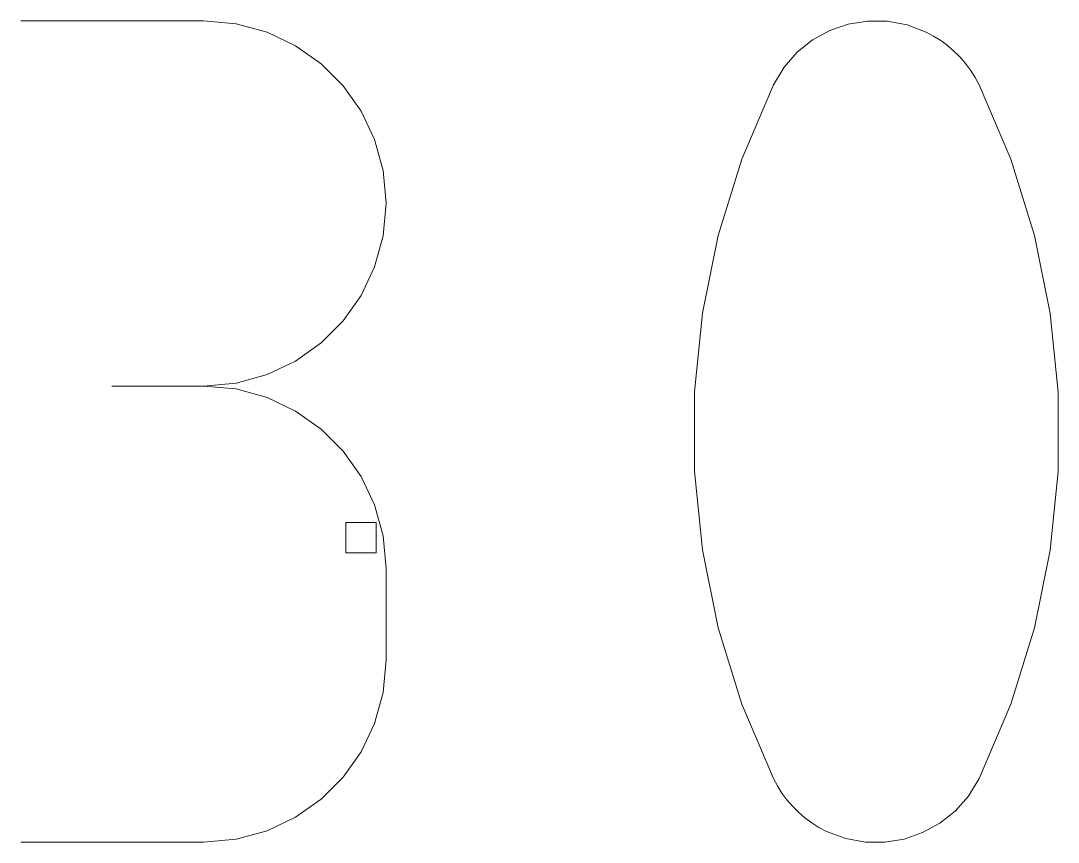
# Model space of a CAD drawing. Header units: centimetres. Extents: x -214 to 137, y -175 to 4.
# Drawn here: x 1.443 to 3.389, y -120.647 to -119.105 of the extents above; entities that cross this region are included whole.
import ezdxf

# ---------------------------------------------------------------- set-up
doc = ezdxf.new("R2010")
doc.units = ezdxf.units.CM
doc.header["$MEASUREMENT"] = 0
doc.layers.add('layer 1', color=7, linetype='Continuous')

msp = doc.modelspace()

# ---------------------------------------------------------------- linework, layer by layer
at = {"layer": 'layer 1', "color": 1, "lineweight": 9}
for points in [[(1.7853, -119.1053), (1.7853, -119.1053), (1.44255, -119.1053), (1.44255, -119.1053)], [(1.7853, -119.1053), (1.7853, -119.1053), (1.44255, -119.1053), (1.44255, -119.1053)], [(1.7853, -119.1053), (1.7853, -119.1053), (1.44255, -119.1053), (1.44255, -119.1053)], [(1.7853, -119.1053), (1.7853, -119.1053), (1.44255, -119.1053), (1.44255, -119.1053)], [(1.7853, -119.1053), (1.7853, -119.1053), (1.44255, -119.1053), (1.44255, -119.1053)], [(1.84694, -119.11083), (1.84694, -119.11083), (1.7853, -119.1053), (1.7853, -119.1053)], [(1.84694, -119.11083), (1.84694, -119.11083), (1.7853, -119.1053), (1.7853, -119.1053)], [(1.84694, -119.11083), (1.84694, -119.11083), (1.7853, -119.1053), (1.7853, -119.1053)], [(1.84694, -119.11083), (1.84694, -119.11083), (1.7853, -119.1053), (1.7853, -119.1053)], [(1.84694, -119.11083), (1.84694, -119.11083), (1.7853, -119.1053), (1.7853, -119.1053)], [(3.03157, -119.10586), (3.03157, -119.10586), (2.99533, -119.11177), (2.99533, -119.11177)], [(3.03157, -119.10586), (3.03157, -119.10586), (2.99533, -119.11177), (2.99533, -119.11177)], [(3.03157, -119.10586), (3.03157, -119.10586), (2.99533, -119.11177), (2.99533, -119.11177)], [(3.03157, -119.10586), (3.03157, -119.10586), (2.99533, -119.11177), (2.99533, -119.11177)], [(3.03157, -119.10586), (3.03157, -119.10586), (2.99533, -119.11177), (2.99533, -119.11177)], [(3.0686, -119.10621), (3.0686, -119.10621), (3.03157, -119.10586), (3.03157, -119.10586)], [(3.0686, -119.10621), (3.0686, -119.10621), (3.03157, -119.10586), (3.03157, -119.10586)], [(3.0686, -119.10621), (3.0686, -119.10621), (3.03157, -119.10586), (3.03157, -119.10586)], [(3.0686, -119.10621), (3.0686, -119.10621), (3.03157, -119.10586), (3.03157, -119.10586)], [(3.0686, -119.10621), (3.0686, -119.10621), (3.03157, -119.10586), (3.03157, -119.10586)], [(3.1056, -119.1131), (3.1056, -119.1131), (3.0686, -119.10621), (3.0686, -119.10621)], [(3.1056, -119.1131), (3.1056, -119.1131), (3.0686, -119.10621), (3.0686, -119.10621)], [(3.1056, -119.1131), (3.1056, -119.1131), (3.0686, -119.10621), (3.0686, -119.10621)], [(3.1056, -119.1131), (3.1056, -119.1131), (3.0686, -119.10621), (3.0686, -119.10621)], [(3.1056, -119.1131), (3.1056, -119.1131), (3.0686, -119.10621), (3.0686, -119.10621)], [(1.90494, -119.12678), (1.90494, -119.12678), (1.84694, -119.11083), (1.84694, -119.11083)], [(1.90494, -119.12678), (1.90494, -119.12678), (1.84694, -119.11083), (1.84694, -119.11083)], [(1.90494, -119.12678), (1.90494, -119.12678), (1.84694, -119.11083), (1.84694, -119.11083)], [(1.90494, -119.12678), (1.90494, -119.12678), (1.84694, -119.11083), (1.84694, -119.11083)], [(1.90494, -119.12678), (1.90494, -119.12678), (1.84694, -119.11083), (1.84694, -119.11083)], [(1.95834, -119.15216), (1.95834, -119.15216), (1.90494, -119.12678), (1.90494, -119.12678)], [(1.95834, -119.15216), (1.95834, -119.15216), (1.90494, -119.12678), (1.90494, -119.12678)], [(1.95834, -119.15216), (1.95834, -119.15216), (1.90494, -119.12678), (1.90494, -119.12678)], [(1.95834, -119.15216), (1.95834, -119.15216), (1.90494, -119.12678), (1.90494, -119.12678)], [(1.95834, -119.15216), (1.95834, -119.15216), (1.90494, -119.12678), (1.90494, -119.12678)], [(2.96071, -119.12367), (2.96071, -119.12367), (2.92854, -119.14129), (2.92854, -119.14129)], [(2.96071, -119.12367), (2.96071, -119.12367), (2.92854, -119.14129), (2.92854, -119.14129)], [(2.96071, -119.12367), (2.96071, -119.12367), (2.92854, -119.14129), (2.92854, -119.14129)], [(2.96071, -119.12367), (2.96071, -119.12367), (2.92854, -119.14129), (2.92854, -119.14129)], [(2.96071, -119.12367), (2.96071, -119.12367), (2.92854, -119.14129), (2.92854, -119.14129)], [(2.99533, -119.11177), (2.99533, -119.11177), (2.96071, -119.12367), (2.96071, -119.12367)], [(2.99533, -119.11177), (2.99533, -119.11177), (2.96071, -119.12367), (2.96071, -119.12367)], [(2.99533, -119.11177), (2.99533, -119.11177), (2.96071, -119.12367), (2.96071, -119.12367)], [(2.99533, -119.11177), (2.99533, -119.11177), (2.96071, -119.12367), (2.96071, -119.12367)], [(2.99533, -119.11177), (2.99533, -119.11177), (2.96071, -119.12367), (2.96071, -119.12367)], [(3.14176, -119.1268), (3.14176, -119.1268), (3.1056, -119.1131), (3.1056, -119.1131)], [(3.14176, -119.1268), (3.14176, -119.1268), (3.1056, -119.1131), (3.1056, -119.1131)], [(3.14176, -119.1268), (3.14176, -119.1268), (3.1056, -119.1131), (3.1056, -119.1131)], [(3.14176, -119.1268), (3.14176, -119.1268), (3.1056, -119.1131), (3.1056, -119.1131)], [(3.14176, -119.1268), (3.14176, -119.1268), (3.1056, -119.1131), (3.1056, -119.1131)], [(3.1556, -119.13408), (3.1556, -119.13408), (3.14176, -119.1268), (3.14176, -119.1268)], [(3.14176, -119.1268), (3.14176, -119.1268), (3.14176, -119.1268), (3.14176, -119.1268)], [(3.1556, -119.13408), (3.1556, -119.13408), (3.14176, -119.1268), (3.14176, -119.1268)], [(3.14176, -119.1268), (3.14176, -119.1268), (3.14176, -119.1268), (3.14176, -119.1268)], [(3.1556, -119.13408), (3.1556, -119.13408), (3.14176, -119.1268), (3.14176, -119.1268)], [(3.14176, -119.1268), (3.14176, -119.1268), (3.14176, -119.1268), (3.14176, -119.1268)], [(3.1556, -119.13408), (3.1556, -119.13408), (3.14176, -119.1268), (3.14176, -119.1268)], [(3.14176, -119.1268), (3.14176, -119.1268), (3.14176, -119.1268), (3.14176, -119.1268)], [(3.1556, -119.13408), (3.1556, -119.13408), (3.14176, -119.1268), (3.14176, -119.1268)], [(3.14176, -119.1268), (3.14176, -119.1268), (3.14176, -119.1268), (3.14176, -119.1268)], [(2.92854, -119.14129), (2.92854, -119.14129), (2.89962, -119.16436), (2.89962, -119.16436)], [(2.92854, -119.14129), (2.92854, -119.14129), (2.89962, -119.16436), (2.89962, -119.16436)], [(2.92854, -119.14129), (2.92854, -119.14129), (2.89962, -119.16436), (2.89962, -119.16436)], [(2.92854, -119.14129), (2.92854, -119.14129), (2.89962, -119.16436), (2.89962, -119.16436)], [(2.92854, -119.14129), (2.92854, -119.14129), (2.89962, -119.16436), (2.89962, -119.16436)], [(3.16888, -119.14243), (3.16888, -119.14243), (3.1556, -119.13408), (3.1556, -119.13408)], [(3.16888, -119.14243), (3.16888, -119.14243), (3.1556, -119.13408), (3.1556, -119.13408)], [(3.16888, -119.14243), (3.16888, -119.14243), (3.1556, -119.13408), (3.1556, -119.13408)], [(3.16888, -119.14243), (3.16888, -119.14243), (3.1556, -119.13408), (3.1556, -119.13408)], [(3.16888, -119.14243), (3.16888, -119.14243), (3.1556, -119.13408), (3.1556, -119.13408)], [(3.18154, -119.1518), (3.18154, -119.1518), (3.16888, -119.14243), (3.16888, -119.14243)], [(3.18154, -119.1518), (3.18154, -119.1518), (3.16888, -119.14243), (3.16888, -119.14243)], [(3.18154, -119.1518), (3.18154, -119.1518), (3.16888, -119.14243), (3.16888, -119.14243)], [(3.18154, -119.1518), (3.18154, -119.1518), (3.16888, -119.14243), (3.16888, -119.14243)], [(3.18154, -119.1518), (3.18154, -119.1518), (3.16888, -119.14243), (3.16888, -119.14243)], [(2.00617, -119.18598), (2.00617, -119.18598), (1.95834, -119.15216), (1.95834, -119.15216)], [(2.00617, -119.18598), (2.00617, -119.18598), (1.95834, -119.15216), (1.95834, -119.15216)], [(2.00617, -119.18598), (2.00617, -119.18598), (1.95834, -119.15216), (1.95834, -119.15216)], [(2.00617, -119.18598), (2.00617, -119.18598), (1.95834, -119.15216), (1.95834, -119.15216)], [(2.00617, -119.18598), (2.00617, -119.18598), (1.95834, -119.15216), (1.95834, -119.15216)], [(2.89962, -119.16436), (2.89962, -119.16436), (2.87479, -119.19259), (2.87479, -119.19259)], [(2.89962, -119.16436), (2.89962, -119.16436), (2.87479, -119.19259), (2.87479, -119.19259)], [(2.89962, -119.16436), (2.89962, -119.16436), (2.87479, -119.19259), (2.87479, -119.19259)], [(2.89962, -119.16436), (2.89962, -119.16436), (2.87479, -119.19259), (2.87479, -119.19259)], [(2.89962, -119.16436), (2.89962, -119.16436), (2.87479, -119.19259), (2.87479, -119.19259)], [(3.19351, -119.16212), (3.19351, -119.16212), (3.18154, -119.1518), (3.18154, -119.1518)], [(3.19351, -119.16212), (3.19351, -119.16212), (3.18154, -119.1518), (3.18154, -119.1518)], [(3.19351, -119.16212), (3.19351, -119.16212), (3.18154, -119.1518), (3.18154, -119.1518)], [(3.19351, -119.16212), (3.19351, -119.16212), (3.18154, -119.1518), (3.18154, -119.1518)], [(3.19351, -119.16212), (3.19351, -119.16212), (3.18154, -119.1518), (3.18154, -119.1518)], [(3.20473, -119.17332), (3.20473, -119.17332), (3.19351, -119.16212), (3.19351, -119.16212)], [(3.20473, -119.17332), (3.20473, -119.17332), (3.19351, -119.16212), (3.19351, -119.16212)], [(3.20473, -119.17332), (3.20473, -119.17332), (3.19351, -119.16212), (3.19351, -119.16212)], [(3.20473, -119.17332), (3.20473, -119.17332), (3.19351, -119.16212), (3.19351, -119.16212)], [(3.20473, -119.17332), (3.20473, -119.17332), (3.19351, -119.16212), (3.19351, -119.16212)], [(2.04747, -119.22728), (2.04747, -119.22728), (2.00617, -119.18598), (2.00617, -119.18598)], [(2.04747, -119.22728), (2.04747, -119.22728), (2.00617, -119.18598), (2.00617, -119.18598)], [(2.04747, -119.22728), (2.04747, -119.22728), (2.00617, -119.18598), (2.00617, -119.18598)], [(2.04747, -119.22728), (2.04747, -119.22728), (2.00617, -119.18598), (2.00617, -119.18598)], [(2.04747, -119.22728), (2.04747, -119.22728), (2.00617, -119.18598), (2.00617, -119.18598)], [(3.21513, -119.18534), (3.21513, -119.18534), (3.20473, -119.17332), (3.20473, -119.17332)], [(3.21513, -119.18534), (3.21513, -119.18534), (3.20473, -119.17332), (3.20473, -119.17332)], [(3.21513, -119.18534), (3.21513, -119.18534), (3.20473, -119.17332), (3.20473, -119.17332)], [(3.21513, -119.18534), (3.21513, -119.18534), (3.20473, -119.17332), (3.20473, -119.17332)], [(3.21513, -119.18534), (3.21513, -119.18534), (3.20473, -119.17332), (3.20473, -119.17332)], [(3.22465, -119.19811), (3.22465, -119.19811), (3.21513, -119.18534), (3.21513, -119.18534)], [(3.22465, -119.19811), (3.22465, -119.19811), (3.21513, -119.18534), (3.21513, -119.18534)], [(3.22465, -119.19811), (3.22465, -119.19811), (3.21513, -119.18534), (3.21513, -119.18534)], [(3.22465, -119.19811), (3.22465, -119.19811), (3.21513, -119.18534), (3.21513, -119.18534)], [(3.22465, -119.19811), (3.22465, -119.19811), (3.21513, -119.18534), (3.21513, -119.18534)], [(2.87479, -119.19259), (2.87479, -119.19259), (2.85487, -119.22573), (2.85487, -119.22573)], [(2.87479, -119.19259), (2.87479, -119.19259), (2.85487, -119.22573), (2.85487, -119.22573)], [(2.87479, -119.19259), (2.87479, -119.19259), (2.85487, -119.22573), (2.85487, -119.22573)], [(2.87479, -119.19259), (2.87479, -119.19259), (2.85487, -119.22573), (2.85487, -119.22573)], [(2.87479, -119.19259), (2.87479, -119.19259), (2.85487, -119.22573), (2.85487, -119.22573)], [(3.23322, -119.21156), (3.23322, -119.21156), (3.22465, -119.19811), (3.22465, -119.19811)], [(3.23322, -119.21156), (3.23322, -119.21156), (3.22465, -119.19811), (3.22465, -119.19811)], [(3.23322, -119.21156), (3.23322, -119.21156), (3.22465, -119.19811), (3.22465, -119.19811)], [(3.23322, -119.21156), (3.23322, -119.21156), (3.22465, -119.19811), (3.22465, -119.19811)], [(3.23322, -119.21156), (3.23322, -119.21156), (3.22465, -119.19811), (3.22465, -119.19811)], [(3.24078, -119.22563), (3.24078, -119.22563), (3.23322, -119.21156), (3.23322, -119.21156)], [(3.24078, -119.22563), (3.24078, -119.22563), (3.23322, -119.21156), (3.23322, -119.21156)], [(3.24078, -119.22563), (3.24078, -119.22563), (3.23322, -119.21156), (3.23322, -119.21156)], [(3.24078, -119.22563), (3.24078, -119.22563), (3.23322, -119.21156), (3.23322, -119.21156)], [(3.24078, -119.22563), (3.24078, -119.22563), (3.23322, -119.21156), (3.23322, -119.21156)], [(3.30023, -119.36505), (3.30023, -119.36505), (3.24078, -119.22563), (3.24078, -119.22563)], [(3.24078, -119.22563), (3.24078, -119.22563), (3.24078, -119.22563), (3.24078, -119.22563)], [(3.30023, -119.36505), (3.30023, -119.36505), (3.24078, -119.22563), (3.24078, -119.22563)], [(3.24078, -119.22563), (3.24078, -119.22563), (3.24078, -119.22563), (3.24078, -119.22563)], [(3.30023, -119.36505), (3.30023, -119.36505), (3.24078, -119.22563), (3.24078, -119.22563)], [(3.24078, -119.22563), (3.24078, -119.22563), (3.24078, -119.22563), (3.24078, -119.22563)], [(3.30023, -119.36505), (3.30023, -119.36505), (3.24078, -119.22563), (3.24078, -119.22563)], [(3.24078, -119.22563), (3.24078, -119.22563), (3.24078, -119.22563), (3.24078, -119.22563)], [(3.30023, -119.36505), (3.30023, -119.36505), (3.24078, -119.22563), (3.24078, -119.22563)], [(3.24078, -119.22563), (3.24078, -119.22563), (3.24078, -119.22563), (3.24078, -119.22563)], [(2.08127, -119.27507), (2.08127, -119.27507), (2.04747, -119.22728), (2.04747, -119.22728)], [(2.08127, -119.27507), (2.08127, -119.27507), (2.04747, -119.22728), (2.04747, -119.22728)], [(2.08127, -119.27507), (2.08127, -119.27507), (2.04747, -119.22728), (2.04747, -119.22728)], [(2.08127, -119.27507), (2.08127, -119.27507), (2.04747, -119.22728), (2.04747, -119.22728)], [(2.08127, -119.27507), (2.08127, -119.27507), (2.04747, -119.22728), (2.04747, -119.22728)], [(2.85487, -119.22573), (2.85487, -119.22573), (2.7957, -119.36486), (2.7957, -119.36486)], [(2.85487, -119.22573), (2.85487, -119.22573), (2.7957, -119.36486), (2.7957, -119.36486)], [(2.85487, -119.22573), (2.85487, -119.22573), (2.7957, -119.36486), (2.7957, -119.36486)], [(2.85487, -119.22573), (2.85487, -119.22573), (2.7957, -119.36486), (2.7957, -119.36486)], [(2.85487, -119.22573), (2.85487, -119.22573), (2.7957, -119.36486), (2.7957, -119.36486)], [(2.85487, -119.22573), (2.85487, -119.22573), (2.85487, -119.22573), (2.85487, -119.22573)], [(2.85487, -119.22573), (2.85487, -119.22573), (2.85487, -119.22573), (2.85487, -119.22573)], [(2.85487, -119.22573), (2.85487, -119.22573), (2.85487, -119.22573), (2.85487, -119.22573)], [(2.85487, -119.22573), (2.85487, -119.22573), (2.85487, -119.22573), (2.85487, -119.22573)], [(2.85487, -119.22573), (2.85487, -119.22573), (2.85487, -119.22573), (2.85487, -119.22573)], [(2.10661, -119.32836), (2.10661, -119.32836), (2.08127, -119.27507), (2.08127, -119.27507)], [(2.10661, -119.32836), (2.10661, -119.32836), (2.08127, -119.27507), (2.08127, -119.27507)], [(2.10661, -119.32836), (2.10661, -119.32836), (2.08127, -119.27507), (2.08127, -119.27507)], [(2.10661, -119.32836), (2.10661, -119.32836), (2.08127, -119.27507), (2.08127, -119.27507)], [(2.10661, -119.32836), (2.10661, -119.32836), (2.08127, -119.27507), (2.08127, -119.27507)], [(2.12252, -119.38619), (2.12252, -119.38619), (2.10661, -119.32836), (2.10661, -119.32836)], [(2.12252, -119.38619), (2.12252, -119.38619), (2.10661, -119.32836), (2.10661, -119.32836)], [(2.12252, -119.38619), (2.12252, -119.38619), (2.10661, -119.32836), (2.10661, -119.32836)], [(2.12252, -119.38619), (2.12252, -119.38619), (2.10661, -119.32836), (2.10661, -119.32836)], [(2.12252, -119.38619), (2.12252, -119.38619), (2.10661, -119.32836), (2.10661, -119.32836)], [(2.7957, -119.36486), (2.7957, -119.36486), (2.75133, -119.50803), (2.75133, -119.50803)], [(2.7957, -119.36486), (2.7957, -119.36486), (2.75133, -119.50803), (2.75133, -119.50803)], [(2.7957, -119.36486), (2.7957, -119.36486), (2.75133, -119.50803), (2.75133, -119.50803)], [(2.7957, -119.36486), (2.7957, -119.36486), (2.75133, -119.50803), (2.75133, -119.50803)], [(2.7957, -119.36486), (2.7957, -119.36486), (2.75133, -119.50803), (2.75133, -119.50803)], [(3.34482, -119.50843), (3.34482, -119.50843), (3.30023, -119.36505), (3.30023, -119.36505)], [(3.34482, -119.50843), (3.34482, -119.50843), (3.30023, -119.36505), (3.30023, -119.36505)], [(3.34482, -119.50843), (3.34482, -119.50843), (3.30023, -119.36505), (3.30023, -119.36505)], [(3.34482, -119.50843), (3.34482, -119.50843), (3.30023, -119.36505), (3.30023, -119.36505)], [(3.34482, -119.50843), (3.34482, -119.50843), (3.30023, -119.36505), (3.30023, -119.36505)], [(2.12804, -119.44756), (2.12804, -119.44756), (2.12252, -119.38619), (2.12252, -119.38619)], [(2.12804, -119.44756), (2.12804, -119.44756), (2.12252, -119.38619), (2.12252, -119.38619)], [(2.12804, -119.44756), (2.12804, -119.44756), (2.12252, -119.38619), (2.12252, -119.38619)], [(2.12804, -119.44756), (2.12804, -119.44756), (2.12252, -119.38619), (2.12252, -119.38619)], [(2.12804, -119.44756), (2.12804, -119.44756), (2.12252, -119.38619), (2.12252, -119.38619)], [(2.12252, -119.50922), (2.12252, -119.50922), (2.12804, -119.44756), (2.12804, -119.44756)], [(2.12252, -119.50922), (2.12252, -119.50922), (2.12804, -119.44756), (2.12804, -119.44756)], [(2.12252, -119.50922), (2.12252, -119.50922), (2.12804, -119.44756), (2.12804, -119.44756)], [(2.12252, -119.50922), (2.12252, -119.50922), (2.12804, -119.44756), (2.12804, -119.44756)], [(2.12252, -119.50922), (2.12252, -119.50922), (2.12804, -119.44756), (2.12804, -119.44756)], [(2.12804, -119.44756), (2.12804, -119.44756), (2.12804, -119.44756), (2.12804, -119.44756)], [(2.12804, -119.44756), (2.12804, -119.44756), (2.12804, -119.44756), (2.12804, -119.44756)], [(2.12804, -119.44756), (2.12804, -119.44756), (2.12804, -119.44756), (2.12804, -119.44756)], [(2.12804, -119.44756), (2.12804, -119.44756), (2.12804, -119.44756), (2.12804, -119.44756)], [(2.12804, -119.44756), (2.12804, -119.44756), (2.12804, -119.44756), (2.12804, -119.44756)], [(2.10661, -119.56727), (2.10661, -119.56727), (2.12252, -119.50922), (2.12252, -119.50922)], [(2.10661, -119.56727), (2.10661, -119.56727), (2.12252, -119.50922), (2.12252, -119.50922)], [(2.10661, -119.56727), (2.10661, -119.56727), (2.12252, -119.50922), (2.12252, -119.50922)], [(2.10661, -119.56727), (2.10661, -119.56727), (2.12252, -119.50922), (2.12252, -119.50922)], [(2.10661, -119.56727), (2.10661, -119.56727), (2.12252, -119.50922), (2.12252, -119.50922)], [(2.75133, -119.50803), (2.75133, -119.50803), (2.72174, -119.65409), (2.72174, -119.65409)], [(2.75133, -119.50803), (2.75133, -119.50803), (2.72174, -119.65409), (2.72174, -119.65409)], [(2.75133, -119.50803), (2.75133, -119.50803), (2.72174, -119.65409), (2.72174, -119.65409)], [(2.75133, -119.50803), (2.75133, -119.50803), (2.72174, -119.65409), (2.72174, -119.65409)], [(2.75133, -119.50803), (2.75133, -119.50803), (2.72174, -119.65409), (2.72174, -119.65409)], [(3.37455, -119.65464), (3.37455, -119.65464), (3.34482, -119.50843), (3.34482, -119.50843)], [(3.37455, -119.65464), (3.37455, -119.65464), (3.34482, -119.50843), (3.34482, -119.50843)], [(3.37455, -119.65464), (3.37455, -119.65464), (3.34482, -119.50843), (3.34482, -119.50843)], [(3.37455, -119.65464), (3.37455, -119.65464), (3.34482, -119.50843), (3.34482, -119.50843)], [(3.37455, -119.65464), (3.37455, -119.65464), (3.34482, -119.50843), (3.34482, -119.50843)], [(2.08127, -119.62073), (2.08127, -119.62073), (2.10661, -119.56727), (2.10661, -119.56727)], [(2.08127, -119.62073), (2.08127, -119.62073), (2.10661, -119.56727), (2.10661, -119.56727)], [(2.08127, -119.62073), (2.08127, -119.62073), (2.10661, -119.56727), (2.10661, -119.56727)], [(2.08127, -119.62073), (2.08127, -119.62073), (2.10661, -119.56727), (2.10661, -119.56727)], [(2.08127, -119.62073), (2.08127, -119.62073), (2.10661, -119.56727), (2.10661, -119.56727)], [(2.04747, -119.66864), (2.04747, -119.66864), (2.08127, -119.62073), (2.08127, -119.62073)], [(2.04747, -119.66864), (2.04747, -119.66864), (2.08127, -119.62073), (2.08127, -119.62073)], [(2.04747, -119.66864), (2.04747, -119.66864), (2.08127, -119.62073), (2.08127, -119.62073)], [(2.04747, -119.66864), (2.04747, -119.66864), (2.08127, -119.62073), (2.08127, -119.62073)], [(2.04747, -119.66864), (2.04747, -119.66864), (2.08127, -119.62073), (2.08127, -119.62073)], [(2.00617, -119.71002), (2.00617, -119.71002), (2.04747, -119.66864), (2.04747, -119.66864)], [(2.00617, -119.71002), (2.00617, -119.71002), (2.04747, -119.66864), (2.04747, -119.66864)], [(2.00617, -119.71002), (2.00617, -119.71002), (2.04747, -119.66864), (2.04747, -119.66864)], [(2.00617, -119.71002), (2.00617, -119.71002), (2.04747, -119.66864), (2.04747, -119.66864)], [(2.00617, -119.71002), (2.00617, -119.71002), (2.04747, -119.66864), (2.04747, -119.66864)], [(2.72174, -119.65409), (2.72174, -119.65409), (2.70695, -119.80191), (2.70695, -119.80191)], [(2.72174, -119.65409), (2.72174, -119.65409), (2.70695, -119.80191), (2.70695, -119.80191)], [(2.72174, -119.65409), (2.72174, -119.65409), (2.70695, -119.80191), (2.70695, -119.80191)], [(2.72174, -119.65409), (2.72174, -119.65409), (2.70695, -119.80191), (2.70695, -119.80191)], [(2.72174, -119.65409), (2.72174, -119.65409), (2.70695, -119.80191), (2.70695, -119.80191)], [(3.38941, -119.80253), (3.38941, -119.80253), (3.37455, -119.65464), (3.37455, -119.65464)], [(3.38941, -119.80253), (3.38941, -119.80253), (3.37455, -119.65464), (3.37455, -119.65464)], [(3.38941, -119.80253), (3.38941, -119.80253), (3.37455, -119.65464), (3.37455, -119.65464)], [(3.38941, -119.80253), (3.38941, -119.80253), (3.37455, -119.65464), (3.37455, -119.65464)], [(3.38941, -119.80253), (3.38941, -119.80253), (3.37455, -119.65464), (3.37455, -119.65464)], [(1.95834, -119.7439), (1.95834, -119.7439), (2.00617, -119.71002), (2.00617, -119.71002)], [(1.95834, -119.7439), (1.95834, -119.7439), (2.00617, -119.71002), (2.00617, -119.71002)], [(1.95834, -119.7439), (1.95834, -119.7439), (2.00617, -119.71002), (2.00617, -119.71002)], [(1.95834, -119.7439), (1.95834, -119.7439), (2.00617, -119.71002), (2.00617, -119.71002)], [(1.95834, -119.7439), (1.95834, -119.7439), (2.00617, -119.71002), (2.00617, -119.71002)], [(1.90494, -119.7693), (1.90494, -119.7693), (1.95834, -119.7439), (1.95834, -119.7439)], [(1.90494, -119.7693), (1.90494, -119.7693), (1.95834, -119.7439), (1.95834, -119.7439)], [(1.90494, -119.7693), (1.90494, -119.7693), (1.95834, -119.7439), (1.95834, -119.7439)], [(1.90494, -119.7693), (1.90494, -119.7693), (1.95834, -119.7439), (1.95834, -119.7439)], [(1.90494, -119.7693), (1.90494, -119.7693), (1.95834, -119.7439), (1.95834, -119.7439)], [(1.84694, -119.78525), (1.84694, -119.78525), (1.90494, -119.7693), (1.90494, -119.7693)], [(1.84694, -119.78525), (1.84694, -119.78525), (1.90494, -119.7693), (1.90494, -119.7693)], [(1.84694, -119.78525), (1.84694, -119.78525), (1.90494, -119.7693), (1.90494, -119.7693)], [(1.84694, -119.78525), (1.84694, -119.78525), (1.90494, -119.7693), (1.90494, -119.7693)], [(1.84694, -119.78525), (1.84694, -119.78525), (1.90494, -119.7693), (1.90494, -119.7693)], [(1.7853, -119.79079), (1.7853, -119.79079), (1.84694, -119.78525), (1.84694, -119.78525)], [(1.7853, -119.79079), (1.7853, -119.79079), (1.84694, -119.78525), (1.84694, -119.78525)], [(1.7853, -119.79079), (1.7853, -119.79079), (1.84694, -119.78525), (1.84694, -119.78525)], [(1.7853, -119.79079), (1.7853, -119.79079), (1.84694, -119.78525), (1.84694, -119.78525)], [(1.7853, -119.79079), (1.7853, -119.79079), (1.84694, -119.78525), (1.84694, -119.78525)], [(1.7853, -119.79079), (1.7853, -119.79079), (1.61368, -119.79079), (1.61368, -119.79079)], [(1.61368, -119.79079), (1.61368, -119.79079), (1.7853, -119.79079), (1.7853, -119.79079)], [(1.7853, -119.79079), (1.7853, -119.79079), (1.61368, -119.79079), (1.61368, -119.79079)], [(1.61368, -119.79079), (1.61368, -119.79079), (1.7853, -119.79079), (1.7853, -119.79079)], [(1.7853, -119.79079), (1.7853, -119.79079), (1.61368, -119.79079), (1.61368, -119.79079)], [(1.61368, -119.79079), (1.61368, -119.79079), (1.7853, -119.79079), (1.7853, -119.79079)], [(1.7853, -119.79079), (1.7853, -119.79079), (1.61368, -119.79079), (1.61368, -119.79079)], [(1.61368, -119.79079), (1.61368, -119.79079), (1.7853, -119.79079), (1.7853, -119.79079)], [(1.7853, -119.79079), (1.7853, -119.79079), (1.61368, -119.79079), (1.61368, -119.79079)], [(1.61368, -119.79079), (1.61368, -119.79079), (1.7853, -119.79079), (1.7853, -119.79079)], [(1.84694, -119.79632), (1.84694, -119.79632), (1.7853, -119.79079), (1.7853, -119.79079)], [(1.7853, -119.79079), (1.7853, -119.79079), (1.7853, -119.79079), (1.7853, -119.79079)], [(1.84694, -119.79632), (1.84694, -119.79632), (1.7853, -119.79079), (1.7853, -119.79079)], [(1.7853, -119.79079), (1.7853, -119.79079), (1.7853, -119.79079), (1.7853, -119.79079)], [(1.84694, -119.79632), (1.84694, -119.79632), (1.7853, -119.79079), (1.7853, -119.79079)], [(1.7853, -119.79079), (1.7853, -119.79079), (1.7853, -119.79079), (1.7853, -119.79079)], [(1.84694, -119.79632), (1.84694, -119.79632), (1.7853, -119.79079), (1.7853, -119.79079)], [(1.7853, -119.79079), (1.7853, -119.79079), (1.7853, -119.79079), (1.7853, -119.79079)], [(1.84694, -119.79632), (1.84694, -119.79632), (1.7853, -119.79079), (1.7853, -119.79079)], [(1.7853, -119.79079), (1.7853, -119.79079), (1.7853, -119.79079), (1.7853, -119.79079)], [(1.90494, -119.81226), (1.90494, -119.81226), (1.84694, -119.79632), (1.84694, -119.79632)], [(1.90494, -119.81226), (1.90494, -119.81226), (1.84694, -119.79632), (1.84694, -119.79632)], [(1.90494, -119.81226), (1.90494, -119.81226), (1.84694, -119.79632), (1.84694, -119.79632)], [(1.90494, -119.81226), (1.90494, -119.81226), (1.84694, -119.79632), (1.84694, -119.79632)], [(1.90494, -119.81226), (1.90494, -119.81226), (1.84694, -119.79632), (1.84694, -119.79632)], [(2.70695, -119.80191), (2.70695, -119.80191), (2.70695, -119.95033), (2.70695, -119.95033)], [(2.70695, -119.80191), (2.70695, -119.80191), (2.70695, -119.95033), (2.70695, -119.95033)], [(2.70695, -119.80191), (2.70695, -119.80191), (2.70695, -119.95033), (2.70695, -119.95033)], [(2.70695, -119.80191), (2.70695, -119.80191), (2.70695, -119.95033), (2.70695, -119.95033)], [(2.70695, -119.80191), (2.70695, -119.80191), (2.70695, -119.95033), (2.70695, -119.95033)], [(3.38941, -119.95095), (3.38941, -119.95095), (3.38941, -119.80253), (3.38941, -119.80253)], [(3.38941, -119.95095), (3.38941, -119.95095), (3.38941, -119.80253), (3.38941, -119.80253)], [(3.38941, -119.95095), (3.38941, -119.95095), (3.38941, -119.80253), (3.38941, -119.80253)], [(3.38941, -119.95095), (3.38941, -119.95095), (3.38941, -119.80253), (3.38941, -119.80253)], [(3.38941, -119.95095), (3.38941, -119.95095), (3.38941, -119.80253), (3.38941, -119.80253)], [(1.95834, -119.83764), (1.95834, -119.83764), (1.90494, -119.81226), (1.90494, -119.81226)], [(1.95834, -119.83764), (1.95834, -119.83764), (1.90494, -119.81226), (1.90494, -119.81226)], [(1.95834, -119.83764), (1.95834, -119.83764), (1.90494, -119.81226), (1.90494, -119.81226)], [(1.95834, -119.83764), (1.95834, -119.83764), (1.90494, -119.81226), (1.90494, -119.81226)], [(1.95834, -119.83764), (1.95834, -119.83764), (1.90494, -119.81226), (1.90494, -119.81226)], [(2.00617, -119.87147), (2.00617, -119.87147), (1.95834, -119.83764), (1.95834, -119.83764)], [(2.00617, -119.87147), (2.00617, -119.87147), (1.95834, -119.83764), (1.95834, -119.83764)], [(2.00617, -119.87147), (2.00617, -119.87147), (1.95834, -119.83764), (1.95834, -119.83764)], [(2.00617, -119.87147), (2.00617, -119.87147), (1.95834, -119.83764), (1.95834, -119.83764)], [(2.00617, -119.87147), (2.00617, -119.87147), (1.95834, -119.83764), (1.95834, -119.83764)], [(2.04747, -119.91277), (2.04747, -119.91277), (2.00617, -119.87147), (2.00617, -119.87147)], [(2.04747, -119.91277), (2.04747, -119.91277), (2.00617, -119.87147), (2.00617, -119.87147)], [(2.04747, -119.91277), (2.04747, -119.91277), (2.00617, -119.87147), (2.00617, -119.87147)], [(2.04747, -119.91277), (2.04747, -119.91277), (2.00617, -119.87147), (2.00617, -119.87147)], [(2.04747, -119.91277), (2.04747, -119.91277), (2.00617, -119.87147), (2.00617, -119.87147)], [(2.08127, -119.96055), (2.08127, -119.96055), (2.04747, -119.91277), (2.04747, -119.91277)], [(2.08127, -119.96055), (2.08127, -119.96055), (2.04747, -119.91277), (2.04747, -119.91277)], [(2.08127, -119.96055), (2.08127, -119.96055), (2.04747, -119.91277), (2.04747, -119.91277)], [(2.08127, -119.96055), (2.08127, -119.96055), (2.04747, -119.91277), (2.04747, -119.91277)], [(2.08127, -119.96055), (2.08127, -119.96055), (2.04747, -119.91277), (2.04747, -119.91277)], [(2.10661, -120.01385), (2.10661, -120.01385), (2.08127, -119.96055), (2.08127, -119.96055)], [(2.10661, -120.01385), (2.10661, -120.01385), (2.08127, -119.96055), (2.08127, -119.96055)], [(2.10661, -120.01385), (2.10661, -120.01385), (2.08127, -119.96055), (2.08127, -119.96055)], [(2.10661, -120.01385), (2.10661, -120.01385), (2.08127, -119.96055), (2.08127, -119.96055)], [(2.10661, -120.01385), (2.10661, -120.01385), (2.08127, -119.96055), (2.08127, -119.96055)], [(2.70695, -119.95033), (2.70695, -119.95033), (2.72174, -120.09822), (2.72174, -120.09822)], [(2.70695, -119.95033), (2.70695, -119.95033), (2.72174, -120.09822), (2.72174, -120.09822)], [(2.70695, -119.95033), (2.70695, -119.95033), (2.72174, -120.09822), (2.72174, -120.09822)], [(2.70695, -119.95033), (2.70695, -119.95033), (2.72174, -120.09822), (2.72174, -120.09822)], [(2.70695, -119.95033), (2.70695, -119.95033), (2.72174, -120.09822), (2.72174, -120.09822)], [(3.37455, -120.09877), (3.37455, -120.09877), (3.38941, -119.95095), (3.38941, -119.95095)], [(3.37455, -120.09877), (3.37455, -120.09877), (3.38941, -119.95095), (3.38941, -119.95095)], [(3.37455, -120.09877), (3.37455, -120.09877), (3.38941, -119.95095), (3.38941, -119.95095)], [(3.37455, -120.09877), (3.37455, -120.09877), (3.38941, -119.95095), (3.38941, -119.95095)], [(3.37455, -120.09877), (3.37455, -120.09877), (3.38941, -119.95095), (3.38941, -119.95095)], [(2.12252, -120.07167), (2.12252, -120.07167), (2.10661, -120.01385), (2.10661, -120.01385)], [(2.12252, -120.07167), (2.12252, -120.07167), (2.10661, -120.01385), (2.10661, -120.01385)], [(2.12252, -120.07167), (2.12252, -120.07167), (2.10661, -120.01385), (2.10661, -120.01385)], [(2.12252, -120.07167), (2.12252, -120.07167), (2.10661, -120.01385), (2.10661, -120.01385)], [(2.12252, -120.07167), (2.12252, -120.07167), (2.10661, -120.01385), (2.10661, -120.01385)], [(2.12804, -120.13305), (2.12804, -120.13305), (2.12252, -120.07167), (2.12252, -120.07167)], [(2.12804, -120.13305), (2.12804, -120.13305), (2.12252, -120.07167), (2.12252, -120.07167)], [(2.12804, -120.13305), (2.12804, -120.13305), (2.12252, -120.07167), (2.12252, -120.07167)], [(2.12804, -120.13305), (2.12804, -120.13305), (2.12252, -120.07167), (2.12252, -120.07167)], [(2.12804, -120.13305), (2.12804, -120.13305), (2.12252, -120.07167), (2.12252, -120.07167)], [(2.72174, -120.09822), (2.72174, -120.09822), (2.75133, -120.24444), (2.75133, -120.24444)], [(2.72174, -120.09822), (2.72174, -120.09822), (2.75133, -120.24444), (2.75133, -120.24444)], [(2.72174, -120.09822), (2.72174, -120.09822), (2.75133, -120.24444), (2.75133, -120.24444)], [(2.72174, -120.09822), (2.72174, -120.09822), (2.75133, -120.24444), (2.75133, -120.24444)], [(2.72174, -120.09822), (2.72174, -120.09822), (2.75133, -120.24444), (2.75133, -120.24444)], [(3.34482, -120.24485), (3.34482, -120.24485), (3.37455, -120.09877), (3.37455, -120.09877)], [(3.34482, -120.24485), (3.34482, -120.24485), (3.37455, -120.09877), (3.37455, -120.09877)], [(3.34482, -120.24485), (3.34482, -120.24485), (3.37455, -120.09877), (3.37455, -120.09877)], [(3.34482, -120.24485), (3.34482, -120.24485), (3.37455, -120.09877), (3.37455, -120.09877)], [(3.34482, -120.24485), (3.34482, -120.24485), (3.37455, -120.09877), (3.37455, -120.09877)], [(2.12804, -120.30466), (2.12804, -120.30466), (2.12804, -120.13305), (2.12804, -120.13305)], [(2.12804, -120.13305), (2.12804, -120.13305), (2.12804, -120.13305), (2.12804, -120.13305)], [(2.12804, -120.30466), (2.12804, -120.30466), (2.12804, -120.13305), (2.12804, -120.13305)], [(2.12804, -120.13305), (2.12804, -120.13305), (2.12804, -120.13305), (2.12804, -120.13305)], [(2.12804, -120.30466), (2.12804, -120.30466), (2.12804, -120.13305), (2.12804, -120.13305)], [(2.12804, -120.13305), (2.12804, -120.13305), (2.12804, -120.13305), (2.12804, -120.13305)], [(2.12804, -120.30466), (2.12804, -120.30466), (2.12804, -120.13305), (2.12804, -120.13305)], [(2.12804, -120.13305), (2.12804, -120.13305), (2.12804, -120.13305), (2.12804, -120.13305)], [(2.12804, -120.30466), (2.12804, -120.30466), (2.12804, -120.13305), (2.12804, -120.13305)], [(2.12804, -120.13305), (2.12804, -120.13305), (2.12804, -120.13305), (2.12804, -120.13305)], [(2.75133, -120.24444), (2.75133, -120.24444), (2.7957, -120.38785), (2.7957, -120.38785)], [(2.75133, -120.24444), (2.75133, -120.24444), (2.7957, -120.38785), (2.7957, -120.38785)], [(2.75133, -120.24444), (2.75133, -120.24444), (2.7957, -120.38785), (2.7957, -120.38785)], [(2.75133, -120.24444), (2.75133, -120.24444), (2.7957, -120.38785), (2.7957, -120.38785)], [(2.75133, -120.24444), (2.75133, -120.24444), (2.7957, -120.38785), (2.7957, -120.38785)], [(3.30023, -120.38804), (3.30023, -120.38804), (3.34482, -120.24485), (3.34482, -120.24485)], [(3.30023, -120.38804), (3.30023, -120.38804), (3.34482, -120.24485), (3.34482, -120.24485)], [(3.30023, -120.38804), (3.30023, -120.38804), (3.34482, -120.24485), (3.34482, -120.24485)], [(3.30023, -120.38804), (3.30023, -120.38804), (3.34482, -120.24485), (3.34482, -120.24485)], [(3.30023, -120.38804), (3.30023, -120.38804), (3.34482, -120.24485), (3.34482, -120.24485)], [(2.12252, -120.36606), (2.12252, -120.36606), (2.12804, -120.30466), (2.12804, -120.30466)], [(2.12252, -120.36606), (2.12252, -120.36606), (2.12804, -120.30466), (2.12804, -120.30466)], [(2.12252, -120.36606), (2.12252, -120.36606), (2.12804, -120.30466), (2.12804, -120.30466)], [(2.12252, -120.36606), (2.12252, -120.36606), (2.12804, -120.30466), (2.12804, -120.30466)], [(2.12252, -120.36606), (2.12252, -120.36606), (2.12804, -120.30466), (2.12804, -120.30466)], [(2.10661, -120.42389), (2.10661, -120.42389), (2.12252, -120.36606), (2.12252, -120.36606)], [(2.10661, -120.42389), (2.10661, -120.42389), (2.12252, -120.36606), (2.12252, -120.36606)], [(2.10661, -120.42389), (2.10661, -120.42389), (2.12252, -120.36606), (2.12252, -120.36606)], [(2.10661, -120.42389), (2.10661, -120.42389), (2.12252, -120.36606), (2.12252, -120.36606)], [(2.10661, -120.42389), (2.10661, -120.42389), (2.12252, -120.36606), (2.12252, -120.36606)], [(2.7957, -120.38785), (2.7957, -120.38785), (2.85487, -120.5273), (2.85487, -120.5273)], [(2.7957, -120.38785), (2.7957, -120.38785), (2.85487, -120.5273), (2.85487, -120.5273)], [(2.7957, -120.38785), (2.7957, -120.38785), (2.85487, -120.5273), (2.85487, -120.5273)], [(2.7957, -120.38785), (2.7957, -120.38785), (2.85487, -120.5273), (2.85487, -120.5273)], [(2.7957, -120.38785), (2.7957, -120.38785), (2.85487, -120.5273), (2.85487, -120.5273)], [(3.24078, -120.5272), (3.24078, -120.5272), (3.30023, -120.38804), (3.30023, -120.38804)], [(3.24078, -120.5272), (3.24078, -120.5272), (3.30023, -120.38804), (3.30023, -120.38804)], [(3.24078, -120.5272), (3.24078, -120.5272), (3.30023, -120.38804), (3.30023, -120.38804)], [(3.24078, -120.5272), (3.24078, -120.5272), (3.30023, -120.38804), (3.30023, -120.38804)], [(3.24078, -120.5272), (3.24078, -120.5272), (3.30023, -120.38804), (3.30023, -120.38804)], [(2.08127, -120.47719), (2.08127, -120.47719), (2.10661, -120.42389), (2.10661, -120.42389)], [(2.08127, -120.47719), (2.08127, -120.47719), (2.10661, -120.42389), (2.10661, -120.42389)], [(2.08127, -120.47719), (2.08127, -120.47719), (2.10661, -120.42389), (2.10661, -120.42389)], [(2.08127, -120.47719), (2.08127, -120.47719), (2.10661, -120.42389), (2.10661, -120.42389)], [(2.08127, -120.47719), (2.08127, -120.47719), (2.10661, -120.42389), (2.10661, -120.42389)], [(2.04747, -120.52498), (2.04747, -120.52498), (2.08127, -120.47719), (2.08127, -120.47719)], [(2.04747, -120.52498), (2.04747, -120.52498), (2.08127, -120.47719), (2.08127, -120.47719)], [(2.04747, -120.52498), (2.04747, -120.52498), (2.08127, -120.47719), (2.08127, -120.47719)], [(2.04747, -120.52498), (2.04747, -120.52498), (2.08127, -120.47719), (2.08127, -120.47719)], [(2.04747, -120.52498), (2.04747, -120.52498), (2.08127, -120.47719), (2.08127, -120.47719)], [(2.00617, -120.56627), (2.00617, -120.56627), (2.04747, -120.52498), (2.04747, -120.52498)], [(2.00617, -120.56627), (2.00617, -120.56627), (2.04747, -120.52498), (2.04747, -120.52498)], [(2.00617, -120.56627), (2.00617, -120.56627), (2.04747, -120.52498), (2.04747, -120.52498)], [(2.00617, -120.56627), (2.00617, -120.56627), (2.04747, -120.52498), (2.04747, -120.52498)], [(2.00617, -120.56627), (2.00617, -120.56627), (2.04747, -120.52498), (2.04747, -120.52498)], [(2.85487, -120.5273), (2.85487, -120.5273), (2.85487, -120.5273), (2.85487, -120.5273)], [(2.85487, -120.5273), (2.85487, -120.5273), (2.8624, -120.54134), (2.8624, -120.54134)], [(2.85487, -120.5273), (2.85487, -120.5273), (2.85487, -120.5273), (2.85487, -120.5273)], [(2.85487, -120.5273), (2.85487, -120.5273), (2.8624, -120.54134), (2.8624, -120.54134)], [(2.85487, -120.5273), (2.85487, -120.5273), (2.85487, -120.5273), (2.85487, -120.5273)], [(2.85487, -120.5273), (2.85487, -120.5273), (2.8624, -120.54134), (2.8624, -120.54134)], [(2.85487, -120.5273), (2.85487, -120.5273), (2.85487, -120.5273), (2.85487, -120.5273)], [(2.85487, -120.5273), (2.85487, -120.5273), (2.8624, -120.54134), (2.8624, -120.54134)], [(2.85487, -120.5273), (2.85487, -120.5273), (2.85487, -120.5273), (2.85487, -120.5273)], [(2.85487, -120.5273), (2.85487, -120.5273), (2.8624, -120.54134), (2.8624, -120.54134)], [(3.22085, -120.56017), (3.22085, -120.56017), (3.24078, -120.5272), (3.24078, -120.5272)], [(3.22085, -120.56017), (3.22085, -120.56017), (3.24078, -120.5272), (3.24078, -120.5272)], [(3.22085, -120.56017), (3.22085, -120.56017), (3.24078, -120.5272), (3.24078, -120.5272)], [(3.22085, -120.56017), (3.22085, -120.56017), (3.24078, -120.5272), (3.24078, -120.5272)], [(3.22085, -120.56017), (3.22085, -120.56017), (3.24078, -120.5272), (3.24078, -120.5272)], [(3.24078, -120.5272), (3.24078, -120.5272), (3.24078, -120.5272), (3.24078, -120.5272)], [(3.24078, -120.5272), (3.24078, -120.5272), (3.24078, -120.5272), (3.24078, -120.5272)], [(3.24078, -120.5272), (3.24078, -120.5272), (3.24078, -120.5272), (3.24078, -120.5272)], [(3.24078, -120.5272), (3.24078, -120.5272), (3.24078, -120.5272), (3.24078, -120.5272)], [(3.24078, -120.5272), (3.24078, -120.5272), (3.24078, -120.5272), (3.24078, -120.5272)], [(2.8624, -120.54134), (2.8624, -120.54134), (2.87091, -120.55473), (2.87091, -120.55473)], [(2.8624, -120.54134), (2.8624, -120.54134), (2.87091, -120.55473), (2.87091, -120.55473)], [(2.8624, -120.54134), (2.8624, -120.54134), (2.87091, -120.55473), (2.87091, -120.55473)], [(2.8624, -120.54134), (2.8624, -120.54134), (2.87091, -120.55473), (2.87091, -120.55473)], [(2.8624, -120.54134), (2.8624, -120.54134), (2.87091, -120.55473), (2.87091, -120.55473)], [(1.95834, -120.60008), (1.95834, -120.60008), (2.00617, -120.56627), (2.00617, -120.56627)], [(1.95834, -120.60008), (1.95834, -120.60008), (2.00617, -120.56627), (2.00617, -120.56627)], [(1.95834, -120.60008), (1.95834, -120.60008), (2.00617, -120.56627), (2.00617, -120.56627)], [(1.95834, -120.60008), (1.95834, -120.60008), (2.00617, -120.56627), (2.00617, -120.56627)], [(1.95834, -120.60008), (1.95834, -120.60008), (2.00617, -120.56627), (2.00617, -120.56627)], [(2.87091, -120.55473), (2.87091, -120.55473), (2.88035, -120.56741), (2.88035, -120.56741)], [(2.87091, -120.55473), (2.87091, -120.55473), (2.88035, -120.56741), (2.88035, -120.56741)], [(2.87091, -120.55473), (2.87091, -120.55473), (2.88035, -120.56741), (2.88035, -120.56741)], [(2.87091, -120.55473), (2.87091, -120.55473), (2.88035, -120.56741), (2.88035, -120.56741)], [(2.87091, -120.55473), (2.87091, -120.55473), (2.88035, -120.56741), (2.88035, -120.56741)], [(2.88035, -120.56741), (2.88035, -120.56741), (2.8907, -120.57936), (2.8907, -120.57936)], [(2.88035, -120.56741), (2.88035, -120.56741), (2.8907, -120.57936), (2.8907, -120.57936)], [(2.88035, -120.56741), (2.88035, -120.56741), (2.8907, -120.57936), (2.8907, -120.57936)], [(2.88035, -120.56741), (2.88035, -120.56741), (2.8907, -120.57936), (2.8907, -120.57936)], [(2.88035, -120.56741), (2.88035, -120.56741), (2.8907, -120.57936), (2.8907, -120.57936)], [(3.19602, -120.58828), (3.19602, -120.58828), (3.22085, -120.56017), (3.22085, -120.56017)], [(3.19602, -120.58828), (3.19602, -120.58828), (3.22085, -120.56017), (3.22085, -120.56017)], [(3.19602, -120.58828), (3.19602, -120.58828), (3.22085, -120.56017), (3.22085, -120.56017)], [(3.19602, -120.58828), (3.19602, -120.58828), (3.22085, -120.56017), (3.22085, -120.56017)], [(3.19602, -120.58828), (3.19602, -120.58828), (3.22085, -120.56017), (3.22085, -120.56017)], [(2.8907, -120.57936), (2.8907, -120.57936), (2.90192, -120.59053), (2.90192, -120.59053)], [(2.8907, -120.57936), (2.8907, -120.57936), (2.90192, -120.59053), (2.90192, -120.59053)], [(2.8907, -120.57936), (2.8907, -120.57936), (2.90192, -120.59053), (2.90192, -120.59053)], [(2.8907, -120.57936), (2.8907, -120.57936), (2.90192, -120.59053), (2.90192, -120.59053)], [(2.8907, -120.57936), (2.8907, -120.57936), (2.90192, -120.59053), (2.90192, -120.59053)], [(3.16712, -120.61129), (3.16712, -120.61129), (3.19602, -120.58828), (3.19602, -120.58828)], [(3.16712, -120.61129), (3.16712, -120.61129), (3.19602, -120.58828), (3.19602, -120.58828)], [(3.16712, -120.61129), (3.16712, -120.61129), (3.19602, -120.58828), (3.19602, -120.58828)], [(3.16712, -120.61129), (3.16712, -120.61129), (3.19602, -120.58828), (3.19602, -120.58828)], [(3.16712, -120.61129), (3.16712, -120.61129), (3.19602, -120.58828), (3.19602, -120.58828)], [(1.90494, -120.62545), (1.90494, -120.62545), (1.95834, -120.60008), (1.95834, -120.60008)], [(1.90494, -120.62545), (1.90494, -120.62545), (1.95834, -120.60008), (1.95834, -120.60008)], [(1.90494, -120.62545), (1.90494, -120.62545), (1.95834, -120.60008), (1.95834, -120.60008)], [(1.90494, -120.62545), (1.90494, -120.62545), (1.95834, -120.60008), (1.95834, -120.60008)], [(1.90494, -120.62545), (1.90494, -120.62545), (1.95834, -120.60008), (1.95834, -120.60008)], [(2.90192, -120.59053), (2.90192, -120.59053), (2.91397, -120.60088), (2.91397, -120.60088)], [(2.90192, -120.59053), (2.90192, -120.59053), (2.91397, -120.60088), (2.91397, -120.60088)], [(2.90192, -120.59053), (2.90192, -120.59053), (2.91397, -120.60088), (2.91397, -120.60088)], [(2.90192, -120.59053), (2.90192, -120.59053), (2.91397, -120.60088), (2.91397, -120.60088)], [(2.90192, -120.59053), (2.90192, -120.59053), (2.91397, -120.60088), (2.91397, -120.60088)], [(2.91397, -120.60088), (2.91397, -120.60088), (2.92682, -120.61037), (2.92682, -120.61037)], [(2.91397, -120.60088), (2.91397, -120.60088), (2.92682, -120.61037), (2.92682, -120.61037)], [(2.91397, -120.60088), (2.91397, -120.60088), (2.92682, -120.61037), (2.92682, -120.61037)], [(2.91397, -120.60088), (2.91397, -120.60088), (2.92682, -120.61037), (2.92682, -120.61037)], [(2.91397, -120.60088), (2.91397, -120.60088), (2.92682, -120.61037), (2.92682, -120.61037)], [(1.84694, -120.64139), (1.84694, -120.64139), (1.90494, -120.62545), (1.90494, -120.62545)], [(1.84694, -120.64139), (1.84694, -120.64139), (1.90494, -120.62545), (1.90494, -120.62545)], [(1.84694, -120.64139), (1.84694, -120.64139), (1.90494, -120.62545), (1.90494, -120.62545)], [(1.84694, -120.64139), (1.84694, -120.64139), (1.90494, -120.62545), (1.90494, -120.62545)], [(1.84694, -120.64139), (1.84694, -120.64139), (1.90494, -120.62545), (1.90494, -120.62545)], [(2.92682, -120.61037), (2.92682, -120.61037), (2.94043, -120.61896), (2.94043, -120.61896)], [(2.92682, -120.61037), (2.92682, -120.61037), (2.94043, -120.61896), (2.94043, -120.61896)], [(2.92682, -120.61037), (2.92682, -120.61037), (2.94043, -120.61896), (2.94043, -120.61896)], [(2.92682, -120.61037), (2.92682, -120.61037), (2.94043, -120.61896), (2.94043, -120.61896)], [(2.92682, -120.61037), (2.92682, -120.61037), (2.94043, -120.61896), (2.94043, -120.61896)], [(2.94043, -120.61896), (2.94043, -120.61896), (2.95476, -120.62661), (2.95476, -120.62661)], [(2.94043, -120.61896), (2.94043, -120.61896), (2.95476, -120.62661), (2.95476, -120.62661)], [(2.94043, -120.61896), (2.94043, -120.61896), (2.95476, -120.62661), (2.95476, -120.62661)], [(2.94043, -120.61896), (2.94043, -120.61896), (2.95476, -120.62661), (2.95476, -120.62661)], [(2.94043, -120.61896), (2.94043, -120.61896), (2.95476, -120.62661), (2.95476, -120.62661)], [(2.95476, -120.62661), (2.95476, -120.62661), (2.95476, -120.62661), (2.95476, -120.62661)], [(2.95476, -120.62661), (2.95476, -120.62661), (2.99063, -120.64002), (2.99063, -120.64002)], [(2.95476, -120.62661), (2.95476, -120.62661), (2.95476, -120.62661), (2.95476, -120.62661)], [(2.95476, -120.62661), (2.95476, -120.62661), (2.99063, -120.64002), (2.99063, -120.64002)], [(2.95476, -120.62661), (2.95476, -120.62661), (2.95476, -120.62661), (2.95476, -120.62661)], [(2.95476, -120.62661), (2.95476, -120.62661), (2.99063, -120.64002), (2.99063, -120.64002)], [(2.95476, -120.62661), (2.95476, -120.62661), (2.95476, -120.62661), (2.95476, -120.62661)], [(2.95476, -120.62661), (2.95476, -120.62661), (2.99063, -120.64002), (2.99063, -120.64002)], [(2.95476, -120.62661), (2.95476, -120.62661), (2.95476, -120.62661), (2.95476, -120.62661)], [(2.95476, -120.62661), (2.95476, -120.62661), (2.99063, -120.64002), (2.99063, -120.64002)], [(3.13497, -120.6289), (3.13497, -120.6289), (3.16712, -120.61129), (3.16712, -120.61129)], [(3.13497, -120.6289), (3.13497, -120.6289), (3.16712, -120.61129), (3.16712, -120.61129)], [(3.13497, -120.6289), (3.13497, -120.6289), (3.16712, -120.61129), (3.16712, -120.61129)], [(3.13497, -120.6289), (3.13497, -120.6289), (3.16712, -120.61129), (3.16712, -120.61129)], [(3.13497, -120.6289), (3.13497, -120.6289), (3.16712, -120.61129), (3.16712, -120.61129)], [(1.7853, -120.64692), (1.7853, -120.64692), (1.84694, -120.64139), (1.84694, -120.64139)], [(1.7853, -120.64692), (1.7853, -120.64692), (1.84694, -120.64139), (1.84694, -120.64139)], [(1.7853, -120.64692), (1.7853, -120.64692), (1.84694, -120.64139), (1.84694, -120.64139)], [(1.7853, -120.64692), (1.7853, -120.64692), (1.84694, -120.64139), (1.84694, -120.64139)], [(1.7853, -120.64692), (1.7853, -120.64692), (1.84694, -120.64139), (1.84694, -120.64139)], [(2.99063, -120.64002), (2.99063, -120.64002), (3.02742, -120.64668), (3.02742, -120.64668)], [(2.99063, -120.64002), (2.99063, -120.64002), (3.02742, -120.64668), (3.02742, -120.64668)], [(2.99063, -120.64002), (2.99063, -120.64002), (3.02742, -120.64668), (3.02742, -120.64668)], [(2.99063, -120.64002), (2.99063, -120.64002), (3.02742, -120.64668), (3.02742, -120.64668)], [(2.99063, -120.64002), (2.99063, -120.64002), (3.02742, -120.64668), (3.02742, -120.64668)], [(3.02742, -120.64668), (3.02742, -120.64668), (3.06429, -120.64687), (3.06429, -120.64687)], [(3.02742, -120.64668), (3.02742, -120.64668), (3.06429, -120.64687), (3.06429, -120.64687)], [(3.02742, -120.64668), (3.02742, -120.64668), (3.06429, -120.64687), (3.06429, -120.64687)], [(3.02742, -120.64668), (3.02742, -120.64668), (3.06429, -120.64687), (3.06429, -120.64687)], [(3.02742, -120.64668), (3.02742, -120.64668), (3.06429, -120.64687), (3.06429, -120.64687)], [(3.06429, -120.64687), (3.06429, -120.64687), (3.10042, -120.64085), (3.10042, -120.64085)], [(3.06429, -120.64687), (3.06429, -120.64687), (3.10042, -120.64085), (3.10042, -120.64085)], [(3.06429, -120.64687), (3.06429, -120.64687), (3.10042, -120.64085), (3.10042, -120.64085)], [(3.06429, -120.64687), (3.06429, -120.64687), (3.10042, -120.64085), (3.10042, -120.64085)], [(3.06429, -120.64687), (3.06429, -120.64687), (3.10042, -120.64085), (3.10042, -120.64085)], [(3.10042, -120.64085), (3.10042, -120.64085), (3.13497, -120.6289), (3.13497, -120.6289)], [(3.10042, -120.64085), (3.10042, -120.64085), (3.13497, -120.6289), (3.13497, -120.6289)], [(3.10042, -120.64085), (3.10042, -120.64085), (3.13497, -120.6289), (3.13497, -120.6289)], [(3.10042, -120.64085), (3.10042, -120.64085), (3.13497, -120.6289), (3.13497, -120.6289)], [(3.10042, -120.64085), (3.10042, -120.64085), (3.13497, -120.6289), (3.13497, -120.6289)], [(1.44255, -120.64692), (1.44255, -120.64692), (1.7853, -120.64692), (1.7853, -120.64692)], [(1.44255, -120.64692), (1.44255, -120.64692), (1.7853, -120.64692), (1.7853, -120.64692)], [(1.44255, -120.64692), (1.44255, -120.64692), (1.7853, -120.64692), (1.7853, -120.64692)], [(1.44255, -120.64692), (1.44255, -120.64692), (1.7853, -120.64692), (1.7853, -120.64692)], [(1.44255, -120.64692), (1.44255, -120.64692), (1.7853, -120.64692), (1.7853, -120.64692)], [(1.7853, -120.64692), (1.7853, -120.64692), (1.7853, -120.64692), (1.7853, -120.64692)], [(1.7853, -120.64692), (1.7853, -120.64692), (1.7853, -120.64692), (1.7853, -120.64692)], [(1.7853, -120.64692), (1.7853, -120.64692), (1.7853, -120.64692), (1.7853, -120.64692)], [(1.7853, -120.64692), (1.7853, -120.64692), (1.7853, -120.64692), (1.7853, -120.64692)], [(1.7853, -120.64692), (1.7853, -120.64692), (1.7853, -120.64692), (1.7853, -120.64692)]]:
    msp.add_open_spline(points, degree=3, dxfattribs=at)
at = {"layer": 'layer 1', "color": 5, "lineweight": 9}
for points in [[(2.10974, -120.04678), (2.10974, -120.04678), (2.05259, -120.04678), (2.05259, -120.04678)], [(2.05259, -120.04678), (2.05259, -120.04678), (2.05259, -120.10393), (2.05259, -120.10393)], [(2.10974, -120.04678), (2.10974, -120.04678), (2.05259, -120.04678), (2.05259, -120.04678)], [(2.05259, -120.04678), (2.05259, -120.04678), (2.05259, -120.10393), (2.05259, -120.10393)], [(2.10974, -120.04678), (2.10974, -120.04678), (2.05259, -120.04678), (2.05259, -120.04678)], [(2.05259, -120.04678), (2.05259, -120.04678), (2.05259, -120.10393), (2.05259, -120.10393)], [(2.10974, -120.04678), (2.10974, -120.04678), (2.05259, -120.04678), (2.05259, -120.04678)], [(2.05259, -120.04678), (2.05259, -120.04678), (2.05259, -120.10393), (2.05259, -120.10393)], [(2.10974, -120.04678), (2.10974, -120.04678), (2.05259, -120.04678), (2.05259, -120.04678)], [(2.05259, -120.04678), (2.05259, -120.04678), (2.05259, -120.10393), (2.05259, -120.10393)], [(2.10974, -120.10393), (2.10974, -120.10393), (2.10974, -120.04678), (2.10974, -120.04678)], [(2.10974, -120.10393), (2.10974, -120.10393), (2.10974, -120.04678), (2.10974, -120.04678)], [(2.10974, -120.10393), (2.10974, -120.10393), (2.10974, -120.04678), (2.10974, -120.04678)], [(2.10974, -120.10393), (2.10974, -120.10393), (2.10974, -120.04678), (2.10974, -120.04678)], [(2.10974, -120.10393), (2.10974, -120.10393), (2.10974, -120.04678), (2.10974, -120.04678)], [(2.05259, -120.10393), (2.05259, -120.10393), (2.10974, -120.10393), (2.10974, -120.10393)], [(2.05259, -120.10393), (2.05259, -120.10393), (2.10974, -120.10393), (2.10974, -120.10393)], [(2.05259, -120.10393), (2.05259, -120.10393), (2.10974, -120.10393), (2.10974, -120.10393)], [(2.05259, -120.10393), (2.05259, -120.10393), (2.10974, -120.10393), (2.10974, -120.10393)], [(2.05259, -120.10393), (2.05259, -120.10393), (2.10974, -120.10393), (2.10974, -120.10393)]]:
    msp.add_open_spline(points, degree=3, dxfattribs=at)

doc.saveas('drawing.dxf')
